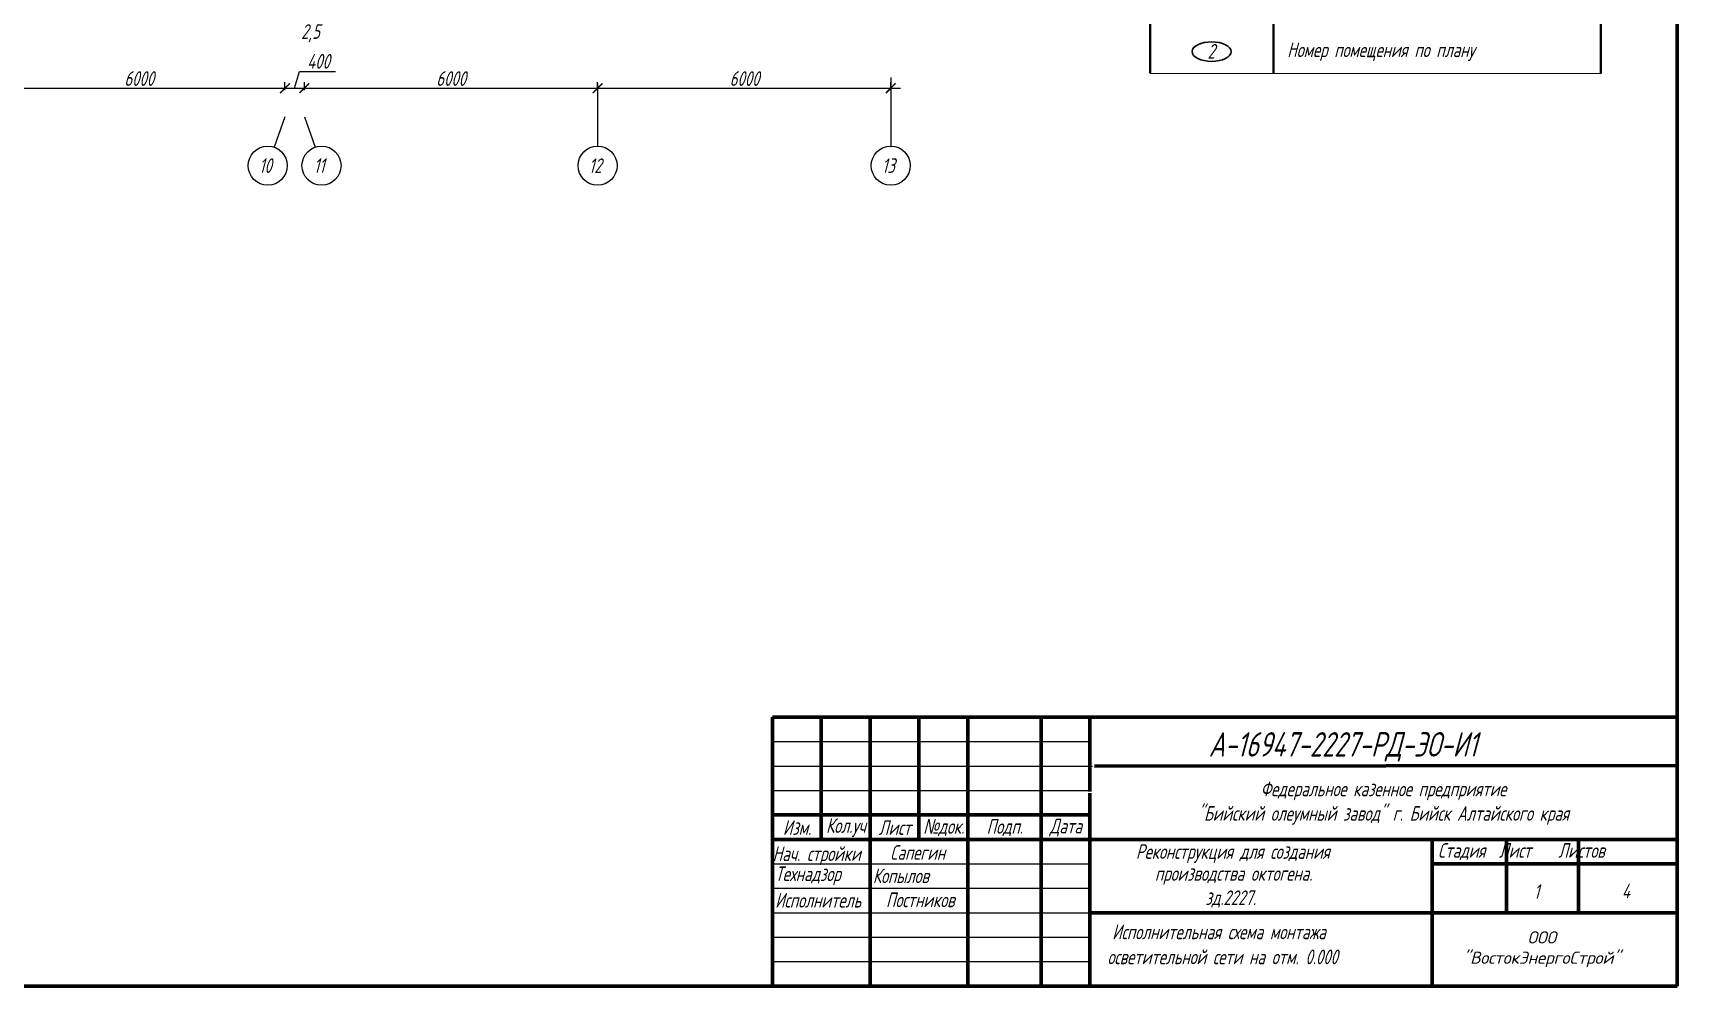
# Model space of a CAD drawing. Header units: inches. Extents: x -2146 to 222, y -883 to 3331.
# Drawn here: x -1037.5 to -701, y 2746.6 to 2941.5 of the extents above; entities that cross this region are included whole.
import ezdxf
from ezdxf.enums import TextEntityAlignment as Align

# ---------------------------------------------------------------- set-up
doc = ezdxf.new("R2010")
doc.units = ezdxf.units.IN
doc.header["$MEASUREMENT"] = 0
doc.linetypes.add('gost6', pattern=[12, 8, -1.5, 1, -1.5])
for name, color, linetype in [('АР', 7, 'Continuous'), ('оси', 5, 'gost6'), ('текст', 7, 'Continuous')]:
    doc.layers.add(name, color=color, linetype=linetype)
doc.layers.add('размеры', color=82, linetype='Continuous', lineweight=25)
doc.layers.add('строит', color=7, linetype='Continuous', lineweight=30)
doc.styles.add('2.5', font='isocpeur.ttf', dxfattribs={"oblique": 15, "height": 2.5})
doc.styles.add('Simplex', font='simplex.shx', dxfattribs={"width": 0.7, "oblique": 15})

msp = doc.modelspace()

# ---------------------------------------------------------------- linework, layer by layer
at = {"color": 0, "lineweight": 60}
for p, q in [((-701.01, 2746.61), (-701.01, 3330.61)), ((-701.01, 2746.61), (-701.01, 3330.53)), ((-886.17, 2801.61), (-701.17, 2801.61)), ((-886.17, 2746.61), (-886.17, 2801.61)), ((-876.17, 2801.61), (-876.17, 2776.61)), ((-866.17, 2801.61), (-866.17, 2746.61)), ((-856.17, 2776.61), (-856.17, 2801.61)), ((-846.17, 2746.61), (-846.17, 2801.61)), ((-831.17, 2801.61), (-831.17, 2746.61)), ((-821.17, 2801.61), (-821.17, 2786.42)), ((-820.27, 2791.61), (-701.01, 2791.72)), ((-821.17, 2786.04), (-821.17, 2746.61)), ((-886.17, 2781.61), (-821.24, 2781.61)), ((-886.17, 2776.61), (-701.01, 2776.61)), ((-751.17, 2776.61), (-751.17, 2746.61)), ((-735.96, 2761.61), (-735.96, 2776.61)), ((-721.17, 2776.61), (-721.17, 2761.61)), ((-751.18, 2771.61), (-701.01, 2771.61)), ((-821.17, 2761.61), (-701.01, 2761.61)), ((-701.01, 2746.61), (-1517.01, 2746.61))]:
    msp.add_line(p, q, dxfattribs=at)
at = {"color": 0, "lineweight": 40}
for p, q in [((-808.84, 3172.08), (-808.84, 2936.64)), ((-716.61, 3172.06), (-716.61, 2936.6)), ((-808.84, 3163.08), (-808.84, 2933.31)), ((-716.61, 3163.06), (-716.61, 2933.27))]:
    msp.add_line(p, q, dxfattribs=at)
at = {"lineweight": 40}
msp.add_line((-783.53, 3172.04), (-783.61, 2933.3), dxfattribs=at)
for p, q in [((-808.84, 2933.31), (-716.61, 2933.27)), ((-876.37, 2781.6), (-876.37, 2781.6)), ((-821.37, 2776.6), (-751.37, 2776.6)), ((-736.37, 2771.6), (-721.37, 2771.6)), ((-886.37, 2746.6), (-886.37, 2751.6))]:
    msp.add_line(p, q)
at = {"color": 0}
for p, q in [((-886.17, 2801.61), (-876.17, 2801.61)), ((-886.17, 2801.61), (-866.17, 2801.61)), ((-846.17, 2801.61), (-831.17, 2801.61)), ((-846.17, 2801.61), (-831.17, 2801.61)), ((-831.17, 2801.61), (-821.17, 2801.61)), ((-831.17, 2801.61), (-821.17, 2801.61)), ((-831.17, 2801.61), (-821.17, 2801.61)), ((-821.17, 2801.61), (-811.17, 2801.61)), ((-701.17, 2801.61), (-751.17, 2801.61)), ((-701.17, 2801.61), (-751.17, 2801.61)), ((-701.17, 2801.61), (-751.17, 2801.61)), ((-701.17, 2801.61), (-751.17, 2801.61)), ((-701.01, 2801.61), (-751.17, 2801.61)), ((-751.17, 2801.61), (-751.17, 2801.61)), ((-751.17, 2801.61), (-751.17, 2801.61)), ((-886.17, 2796.61), (-821.24, 2796.61)), ((-876.17, 2781.61), (-856.17, 2781.61)), ((-876.17, 2781.61), (-876.17, 2781.61)), ((-886.17, 2771.61), (-821.24, 2771.61)), ((-736.17, 2771.61), (-721.17, 2771.61)), ((-736.17, 2771.61), (-721.17, 2771.61)), ((-886.17, 2766.61), (-821.24, 2766.61)), ((-886.17, 2756.61), (-821.05, 2756.61)), ((-886.17, 2746.61), (-886.17, 2751.61)), ((-886.17, 2746.61), (-886.17, 2751.61)), ((-886.17, 2751.61), (-821.05, 2751.61)), ((-751.17, 2746.61), (-751.17, 2746.61))]:
    msp.add_line(p, q, dxfattribs=at)
at = {"color": 0, "lineweight": -3}
for p, q in [((-886.17, 2791.61), (-820.68, 2791.61)), ((-886.17, 2786.61), (-821.05, 2786.61)), ((-885.73, 2761.61), (-820.86, 2761.61))]:
    msp.add_line(p, q, dxfattribs=at)
at = {"layer": 'АР', "color": 0, "lineweight": 30}
msp.add_ellipse((-796.27, 2937.72), major_axis=(-4, 0), ratio=0.5, dxfattribs=at)
at = {"layer": 'оси', "color": 0, "linetype": 'Continuous', "ltscale": 100}
for centre in [(-989.44, 2914.4), (-978.44, 2914.4), (-921.94, 2914.4), (-861.94, 2914.4)]:
    msp.add_circle(centre, 4, dxfattribs=at)
at = {"layer": 'размеры', "color": 0}
for p, q in [((-985.94, 2929.87), (-985.94, 2931.49)), ((-985.94, 2929.87), (-985.94, 2931.49)), ((-983.94, 2930.24), (-982.92, 2933.64)), ((-982.92, 2933.64), (-975.58, 2933.64)), ((-981.94, 2929.87), (-981.94, 2931.49)), ((-981.94, 2929.87), (-981.94, 2931.49)), ((-921.93, 2931.11), (-921.96, 2919.57)), ((-921.94, 2929.87), (-921.94, 2931.49)), ((-921.94, 2929.87), (-921.94, 2931.49)), ((-861.94, 2932.4), (-861.94, 2918.4)), ((-861.94, 2929.87), (-861.94, 2931.49)), ((-1047.94, 2930.24), (-983.94, 2930.24)), ((-987.94, 2930.24), (-979.94, 2930.24)), ((-983.94, 2930.24), (-919.94, 2930.24)), ((-923.94, 2930.24), (-859.94, 2930.24)), ((-985.94, 2924.4), (-988.12, 2918.17)), ((-981.94, 2924.4), (-979.76, 2918.17)), ((-921.94, 2924.4), (-921.94, 2918.4))]:
    msp.add_line(p, q, dxfattribs=at)
at = {"layer": 'размеры', "color": 0, "const_width": 0.3}
for points in [[(-986.94, 2929.24), (-984.94, 2931.24)], [(-984.94, 2931.24), (-986.94, 2929.24)], [(-982.94, 2929.24), (-980.94, 2931.24)], [(-980.94, 2931.24), (-982.94, 2929.24)], [(-922.94, 2929.24), (-920.94, 2931.24)], [(-920.94, 2931.24), (-922.94, 2929.24)], [(-862.94, 2929.24), (-860.94, 2931.24)]]:
    msp.add_lwpolyline(points, dxfattribs=at)

# ---------------------------------------------------------------- texts
at = {"lineweight": 20, "style": 'Simplex', "oblique": 15, "width": 0.7}
msp.add_text('2,5', height=3, dxfattribs=at).set_placement((-980.69, 2940.33), align=Align.CENTER)
for s, p in [('Номер помещения по плану', (-780.8, 2936.59)), ('Реконструкция для создания', (-811.77, 2772.61)), ('Стадия  Лист    Листов', (-749.95, 2772.84)), ('производства октогена.', (-807.88, 2768.13)), ('зд.2227.', (-797.54, 2763.17)), ('1', (-730.33, 2764.44)), ('4', (-712.31, 2764.56))]:
    msp.add_text(s, height=3, dxfattribs=at).set_placement(p)
at = {"color": 0, "lineweight": 20, "style": 'Simplex', "oblique": 15, "width": 0.7}
for s, p in [('10', (-989.93, 2914.4)), ('11', (-978.93, 2914.4)), ('12', (-922.43, 2914.4)), ('13', (-862.43, 2914.4))]:
    msp.add_text(s, height=3, dxfattribs=at).set_placement(p, align=Align.MIDDLE_CENTER)
at = {"lineweight": 35, "style": 'Simplex', "oblique": 15, "width": 0.7}
msp.add_text('А-16947-2227-РД-ЭО-И1', height=5, dxfattribs=at).set_placement((-769.41, 2793.54), align=Align.CENTER)
at = {"color": 0, "linetype": 'ByBlock', "lineweight": -2, "ltscale": 100, "insert": (-738.7, 2754.14), "char_height": 2.4971, "width": 19.9772, "attachment_point": 4, "style": '2.5'}
msp.add_mtext('\\pxqc;ООО "ВостокЭнергоСтрой"', dxfattribs=at)
at = {"layer": 'АР', "color": 0, "lineweight": 20, "style": 'Simplex', "oblique": 15, "width": 0.7}
msp.add_text('2', height=3, dxfattribs=at).set_placement((-797.1, 2936.3))
at = {"layer": 'размеры', "color": 0, "lineweight": 25, "style": 'Simplex', "oblique": 15, "width": 0.7}
msp.add_text('400', height=3, dxfattribs=at).set_placement((-981.39, 2934.24))
at = {"layer": 'размеры', "color": 0, "lineweight": 20, "style": 'Simplex', "oblique": 15, "width": 0.7}
for p in [(-1018.8, 2930.71), (-954.96, 2930.71), (-894.92, 2930.71)]:
    msp.add_text('6000', height=3, dxfattribs=at).set_placement(p)
at = {"layer": 'строит', "lineweight": 35, "style": 'Simplex', "oblique": 15, "width": 0.7}
for s, p in [('Исполнительная схема монтажа ', (-816.62, 2756.18)), ('осветительной сети на отм. 0.000 ', (-817.58, 2751.06))]:
    msp.add_text(s, height=3, dxfattribs=at).set_placement(p)
at = {"layer": 'текст', "lineweight": 20, "char_height": 3, "style": 'Simplex'}
for s, insert, width, attachment_point in [('Федеральное казенное предприятие\\P"Бийский олеумный завод" г. Бийск Алтайского края', (-761.12, 2784.01), 120, 5), ('Изм.', (-881.12, 2779.01), 10, 5), ('Кол.уч', (-871.12, 2779.01), 10, 5), ('Лист', (-861.12, 2779.01), 10, 5), ('{\\fArial|b0|i0|c204|p34;\\W0.7;№\\Fsimplex|c204;док.}', (-851.12, 2779.01), 10, 5), ('Подп.', (-838.62, 2779.01), 15, 5), ('{\\W0.7;Дата}', (-826.12, 2779.01), 10, 5), ('Технадзор', (-885.6, 2769.15), 18, 4), ('Копылов', (-865.6, 2769.15), 18, 4), ('Исполнитель', (-885.6, 2764.15), 19, 4), ('Постников', (-862.92, 2764.23), 18, 4)]:
    msp.add_mtext(s, dxfattribs=dict(at, insert=insert, width=width, attachment_point=attachment_point))
at = {"layer": 'текст', "lineweight": 20, "char_height": 3, "attachment_point": 4, "line_spacing_factor": 0.9, "style": 'Simplex'}
for s, insert, width in [('Нач. стройки', (-886.11, 2773.27), 25.2584), ('Сапегин', (-862.05, 2773.92), 18)]:
    msp.add_mtext(s, dxfattribs=dict(at, insert=insert, width=width))

doc.saveas('drawing.dxf')
